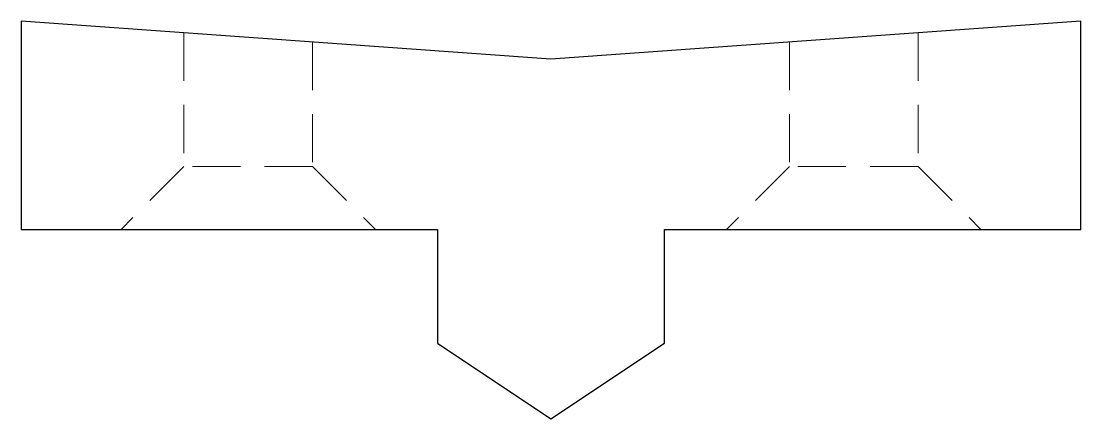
# Model space of a CAD drawing. Header units: millimetres. Extents: x 361 to 480, y 248 to 346.
# Drawn here: x 361.01 to 389.01, y 248.34 to 258.84 of the extents above.
import ezdxf

# ---------------------------------------------------------------- set-up
doc = ezdxf.new("R2010")
doc.units = ezdxf.units.MM
doc.linetypes.add('HIDDEN', pattern=[1.905, 1.27, -0.635])

msp = doc.modelspace()

# ---------------------------------------------------------------- linework, layer by layer
at = {"color": 7, "linetype": 'Continuous', "lineweight": 25}
for p, q in [((361.008, 258.838), (361.008, 253.338)), ((375.008, 257.838), (361.008, 258.838)), ((389.008, 258.838), (375.008, 257.838)), ((389.008, 253.338), (389.008, 258.838)), ((361.008, 253.338), (372.008, 253.338)), ((372.008, 253.338), (372.008, 250.338)), ((378.008, 253.338), (389.008, 253.338)), ((378.008, 250.338), (378.008, 253.338)), ((372.008, 250.338), (375.008, 248.338)), ((375.008, 248.338), (378.008, 250.338))]:
    msp.add_line(p, q, dxfattribs=at)
at = {"color": 7, "linetype": 'HIDDEN', "lineweight": 18}
for p, q in [((365.308, 258.53), (365.308, 254.998)), ((384.708, 258.53), (384.708, 254.998)), ((368.708, 258.288), (368.708, 254.998)), ((381.308, 258.288), (381.308, 254.998)), ((365.308, 254.998), (363.648, 253.338)), ((368.708, 254.998), (365.308, 254.998)), ((368.708, 254.998), (370.368, 253.338)), ((381.308, 254.998), (379.648, 253.338)), ((384.708, 254.998), (381.308, 254.998)), ((384.708, 254.998), (386.368, 253.338))]:
    msp.add_line(p, q, dxfattribs=at)

doc.saveas('drawing.dxf')
